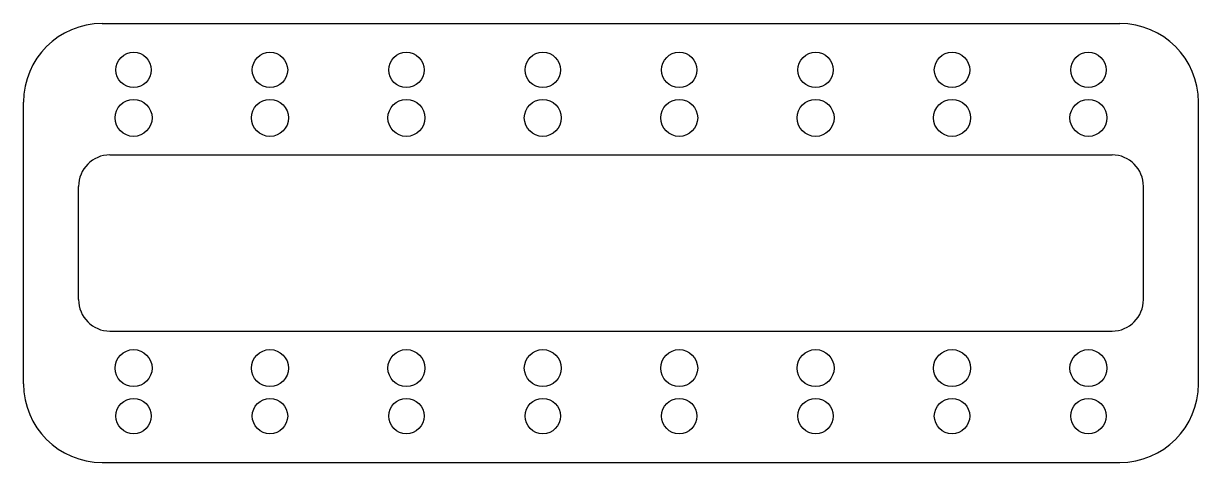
# Model space of a CAD drawing. Extents: x -75 to 75, y -28 to 28.
import ezdxf

# ---------------------------------------------------------------- set-up
doc = ezdxf.new("R2010")
doc.units = 0
doc.layers.get('0').update_dxf_attribs({"linetype": 'CONTINUOUS'})

msp = doc.modelspace()

# ---------------------------------------------------------------- linework, layer by layer
at = {"color": 7, "linetype": 'CONTINUOUS'}
for p, q in [((-64.725, 27.9), (64.725, 27.9)), ((-74.725, -17.9), (-74.725, 17.9)), ((74.725, -17.9), (74.725, 17.9)), ((-63.725, 11.2), (63.725, 11.2)), ((-67.725, -7.2), (-67.725, 7.2)), ((67.725, -7.2), (67.725, 7.2)), ((-63.725, -11.2), (63.725, -11.2)), ((-64.725, -27.9), (64.725, -27.9))]:
    msp.add_line(p, q, dxfattribs=at)
for centre, radius in [((-60.725, 22), 2.25), ((-43.375, 22), 2.25), ((-26.025, 22), 2.25), ((-8.675, 22), 2.25), ((8.675, 22), 2.25), ((26.025, 22), 2.25), ((43.375, 22), 2.25), ((60.725, 22), 2.25), ((-60.725, 15.9), 2.35), ((-43.375, 15.9), 2.35), ((-26.025, 15.9), 2.35), ((-8.675, 15.9), 2.35), ((8.675, 15.9), 2.35), ((26.025, 15.9), 2.35), ((43.375, 15.9), 2.35), ((60.725, 15.9), 2.35), ((-60.725, -15.9), 2.35), ((-43.375, -15.9), 2.35), ((-26.025, -15.9), 2.35), ((-8.675, -15.9), 2.35), ((8.675, -15.9), 2.35), ((26.025, -15.9), 2.35), ((43.375, -15.9), 2.35), ((60.725, -15.9), 2.35), ((-60.725, -22), 2.25), ((-43.375, -22), 2.25), ((-26.025, -22), 2.25), ((-8.675, -22), 2.25), ((8.675, -22), 2.25), ((26.025, -22), 2.25), ((43.375, -22), 2.25), ((60.725, -22), 2.25)]:
    msp.add_circle(centre, radius, dxfattribs=at)
for centre, radius, start, end in [((-64.725, 17.9), 10, 90, 180), ((64.725, 17.9), 10, 0, 90), ((-63.725, 7.2), 4, 90, 180), ((63.725, 7.2), 4, 0, 90), ((-63.725, -7.2), 4, 180, 270), ((63.725, -7.2), 4, 270, 0), ((-64.725, -17.9), 10, 180, 270), ((64.725, -17.9), 10, 270, 0)]:
    msp.add_arc(centre, radius, start, end, dxfattribs=at)

doc.saveas('drawing.dxf')
